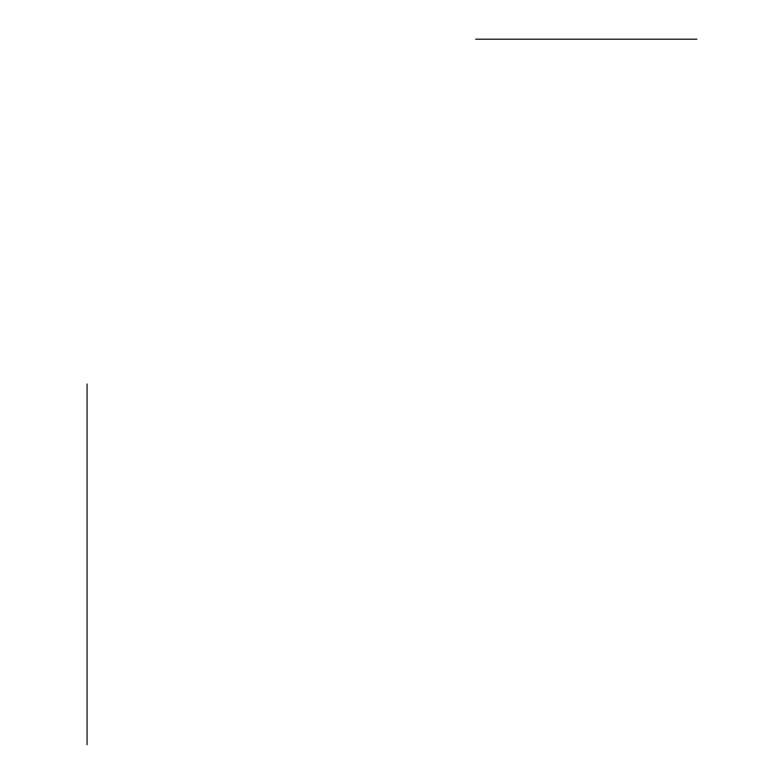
<?xml version="1.0" encoding="UTF-8"?>
<svg xmlns="http://www.w3.org/2000/svg" width="784" height="784" viewBox="0 0 784 784"><rect width="100%" height="100%" fill="white"/><g stroke="black" fill="none" stroke-linecap="round" stroke-linejoin="round"><path stroke-width="1.18" d="M475.643 39.2L696.937 39.2M87.063 383.964L87.063 744.8"/></g></svg>
